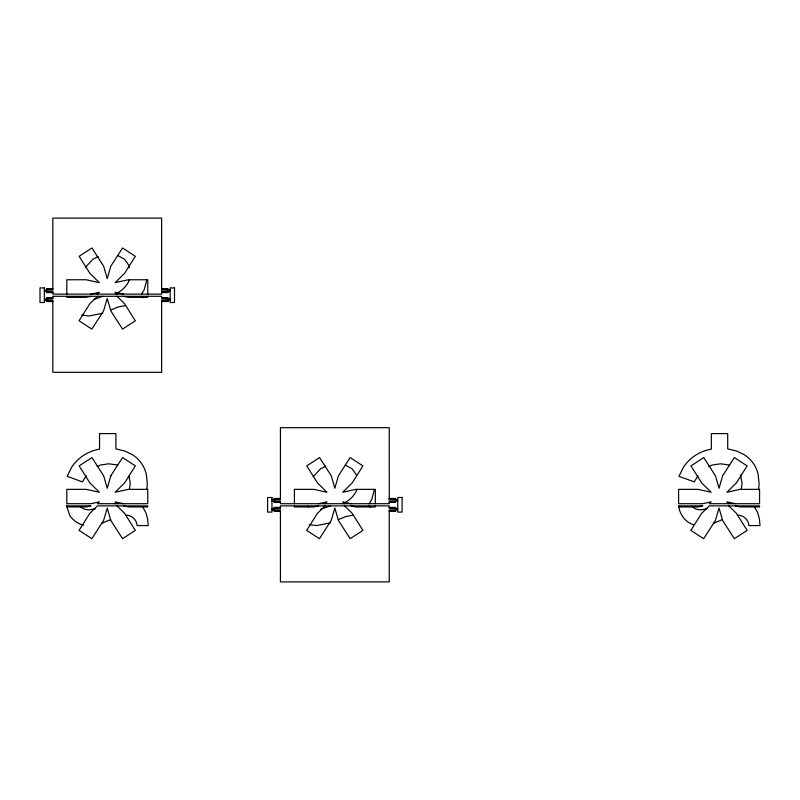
<?xml version="1.0" encoding="UTF-8"?>
<svg xmlns="http://www.w3.org/2000/svg" width="800" height="800" viewBox="0 0 800 800"><rect width="100%" height="100%" fill="white"/><g stroke="black" fill="none" stroke-linecap="round" stroke-linejoin="round"><path stroke-width="1.2" d="M146.76 280.09L144.17 289.78L141.58 294.12M146.76 489.68L147.33 483.58L146.31 474.26A31.48 31.48 0 0 0 132.1 454.52L124.5 450.93L115.91 448.92L115.91 433.6L99.54 433.6L99.54 449.18A41.45 41.45 0 0 0 71.88 466.85L67.16 476.31L82.47 481.91L86.24 475.66M374.36 489.68L371.78 499.37L369.19 503.71M758.56 489.68L759.13 483.58L758.11 474.26A31.48 31.48 0 0 0 743.9 454.52L736.3 450.93L727.71 448.92L727.71 433.6L711.34 433.6L711.34 449.18A41.45 41.45 0 0 0 683.68 466.85L678.96 476.31L694.27 481.91L698.04 475.66M129.38 489.46L130.26 483.31L129.02 476.11M741.18 489.46L742.06 483.31L740.61 474.91M129.38 279.87C126.91 286.35 121.43 291.23 115.24 294.12M356.99 489.46C354.51 495.94 349.03 500.82 342.84 503.71M85.61 267.11L92.89 259.24L98.17 256.55M313.22 476.7L320.49 468.83L325.77 466.13M97.47 294.12L99.36 292.28L90.96 294.12M97.47 296.29L89.83 303.73L79.06 320.8L91.84 329.11L103.57 310.91L107.24 298.48L110.83 310.91L122.56 329.11L135.33 320.8L124.57 303.73L116.99 296.29M325.08 503.71L326.97 501.87L318.56 503.71M325.08 505.88L317.43 513.32L306.66 530.39L319.44 538.7L331.17 520.5L334.84 508.07L338.43 520.5L350.16 538.7L362.94 530.39L352.17 513.32L344.59 505.88M97.11 466.67L100.28 465.06L108.82 463.8L117.68 465.04M708.91 466.67L712.08 465.06L720.62 463.8L729.48 465.04M115.24 503.71L117.61 502.57M727.83 503.33L729.41 502.57M102.87 296.29L94.27 299.35M330.48 505.88L320.79 509.13M102.83 313.23L89.12 315.99L81.63 315.07M101.71 523.28L110.65 519.62M330.43 522.82L316.73 525.57L309.23 524.66M713.51 523.28L722.45 519.62M110.65 310.03L118.31 306.93L125.53 305.57M338.26 519.62L345.91 516.52L353.13 515.16M90.95 296.29L86.15 297.34L66.81 297.34L66.81 296.29M318.56 505.88L313.75 506.93L294.41 506.93L294.37 506.1M95.35 508.75L88.86 509.91L84.31 509.2L80.81 507.06M707.15 508.75L700.66 509.91L696.11 509.2L692.61 507.06M52.83 288.89L46.53 288.89L46.53 292.59L52.83 292.59M46.53 289.16L52.83 289.16M161.66 289.16L167.97 289.16M46.53 289.98L52.83 289.98L52.83 218.1L161.65 218.1L161.66 289.98L167.97 289.98M44.35 290.09L46.53 290.09M167.97 290.09L170.15 290.09M44.35 291.4L52.83 291.51L52.83 294.12L161.65 294.12L161.65 291.51L170.15 291.4M46.53 292.33L52.83 292.33M161.65 292.33L167.97 292.33M161.65 292.59L167.97 292.59L167.97 288.89L161.66 288.89L161.66 289.98M52.83 297.82L46.53 297.82L46.53 301.52L52.83 301.52M161.65 297.82L167.97 297.82L167.97 301.52L161.65 301.52M46.53 298.08L52.83 298.08M161.65 298.08L167.97 298.08M44.35 299.01L52.83 298.91L52.83 296.29L161.65 296.29L161.65 298.91L170.15 299.01M44.35 300.32L52.83 300.43L52.83 372.31L161.65 372.31L161.65 300.43L170.15 300.32M46.53 301.26L52.83 301.26M161.65 301.26L167.97 301.26M280.43 498.48L274.13 498.48L274.13 502.18L280.43 502.18M274.13 498.74L280.43 498.74M389.26 498.74L395.58 498.74M271.96 499.68L280.43 499.57L280.43 427.69L389.25 427.69L389.26 499.57L397.75 499.68M271.96 500.99L274.13 500.99M395.58 500.99L397.75 500.99M274.13 501.09L280.43 501.09L280.43 503.71L389.25 503.71L389.25 501.09L395.58 501.09M274.13 501.92L280.43 501.92M389.25 501.92L395.58 501.92M389.25 502.18L395.58 502.18L395.58 498.48L389.26 498.48L389.26 499.57M66.75 505.88L90.95 505.88L86.15 506.93L66.81 506.93C65.35 499.9 69.65 518.04 71.44 517.65C74.6 521.3 78.84 524.47 83.77 524.92M280.43 507.41L274.13 507.41L274.13 511.11L280.43 511.11M389.25 507.41L395.58 507.41L395.58 511.11L389.25 511.11M274.13 507.67L280.43 507.67M389.25 507.67L395.58 507.67M274.13 508.49L280.43 508.49L280.43 505.88L389.25 505.88L389.25 508.49L395.58 508.49M271.96 508.6L274.13 508.6M395.58 508.6L397.75 508.6M271.96 509.91L280.43 510.02L280.43 581.9L389.25 581.9L389.25 510.02L397.75 509.91M274.13 510.84L280.43 510.84M389.25 510.84L395.58 510.84M737.33 515.16C743.29 514.95 748.54 519.6 748.89 525.57L760 525.57L759.43 518.97L757.72 512.8L754.77 507.41M125.53 515.16C131.49 514.95 136.74 519.6 137.09 525.57L148.2 525.57L147.63 518.97L145.92 512.8L142.97 507.41M123.53 294.12L115.12 292.28L116.99 294.12M123.53 296.29L128.33 297.34L147.76 297.34L147.76 296.29M735.33 503.71L726.92 501.87L728.79 503.71M735.33 505.88L740.13 506.93L759.56 506.93L759.56 505.88L709.27 505.88L701.63 513.32L690.86 530.39L703.64 538.7L715.37 520.5L719.04 508.07L722.63 520.5L734.36 538.7L747.13 530.39L736.37 513.32L728.79 505.88M351.13 503.71L342.72 501.87L344.59 503.71M351.13 505.88L355.93 506.93L375.36 506.93L375.36 505.88M123.53 503.71L115.12 501.87L116.99 503.71M123.53 505.88L128.33 506.93L147.76 506.93L147.76 505.88L97.47 505.88L89.83 513.32L79.06 530.39L91.84 538.7L103.57 520.5L107.24 508.07L110.83 520.5L122.56 538.7L135.33 530.39L124.57 513.32L116.99 505.88M693.43 524.66C685.04 522.2 679.81 514.22 678.55 505.88L702.75 505.88L697.95 506.93L678.61 506.93L678.61 505.88M117.68 255.46L124.48 259.2L128.81 265.32L129.23 267.72M345.28 465.04L352.08 468.79L356.42 474.91M369.02 505.88L370.57 507.41M141.42 296.29L142.97 297.82M307.57 505.88L308.41 507.06M79.97 296.29L80.81 297.48M375.36 503.71L375.36 489.35L355.93 489.35L342.72 492.24L352.17 482.96L362.94 465.9L350.16 457.58L338.43 475.79L334.84 488.22L331.25 475.79L319.53 457.58L306.75 465.9L317.51 482.96L326.97 492.24L313.75 489.35L294.41 489.35L294.41 503.71M147.76 294.12L147.76 279.76L128.33 279.76L115.12 282.65L124.57 273.38L135.33 256.31L122.56 247.99L110.83 266.2L107.24 278.63L103.65 266.2L91.92 247.99L79.15 256.31L89.91 273.38L99.36 282.65L86.15 279.76L66.81 279.76L66.81 294.12M110.83 475.79L107.24 488.22L103.65 475.79L91.92 457.58L79.15 465.9L89.91 482.96L99.36 492.24L86.15 489.35L66.81 489.35L66.81 503.71L90.96 503.71L99.36 501.87L97.47 503.71L147.76 503.71L147.76 489.35L128.33 489.35L115.12 492.24L124.57 482.96L135.33 465.9L122.56 457.58L110.83 475.79M722.63 475.79L719.04 488.22L715.45 475.79L703.72 457.58L690.95 465.9L701.71 482.96L711.16 492.24L697.95 489.35L678.61 489.35L678.61 503.71L702.76 503.71L711.16 501.87L709.27 503.71L759.56 503.71L759.56 489.35L740.13 489.35L726.92 492.24L736.37 482.96L747.13 465.9L734.36 457.58L722.63 475.79M44.35 287.91L40 287.91L40 302.5L44.35 302.5L44.35 287.91M174.5 287.91L170.15 287.91L170.15 302.5L174.5 302.5L174.5 287.91M271.96 497.5L267.6 497.5L267.6 512.09L271.96 512.09L271.96 497.5M402.1 497.5L397.75 497.5L397.75 512.09L402.1 512.09L402.1 497.5"/></g></svg>
